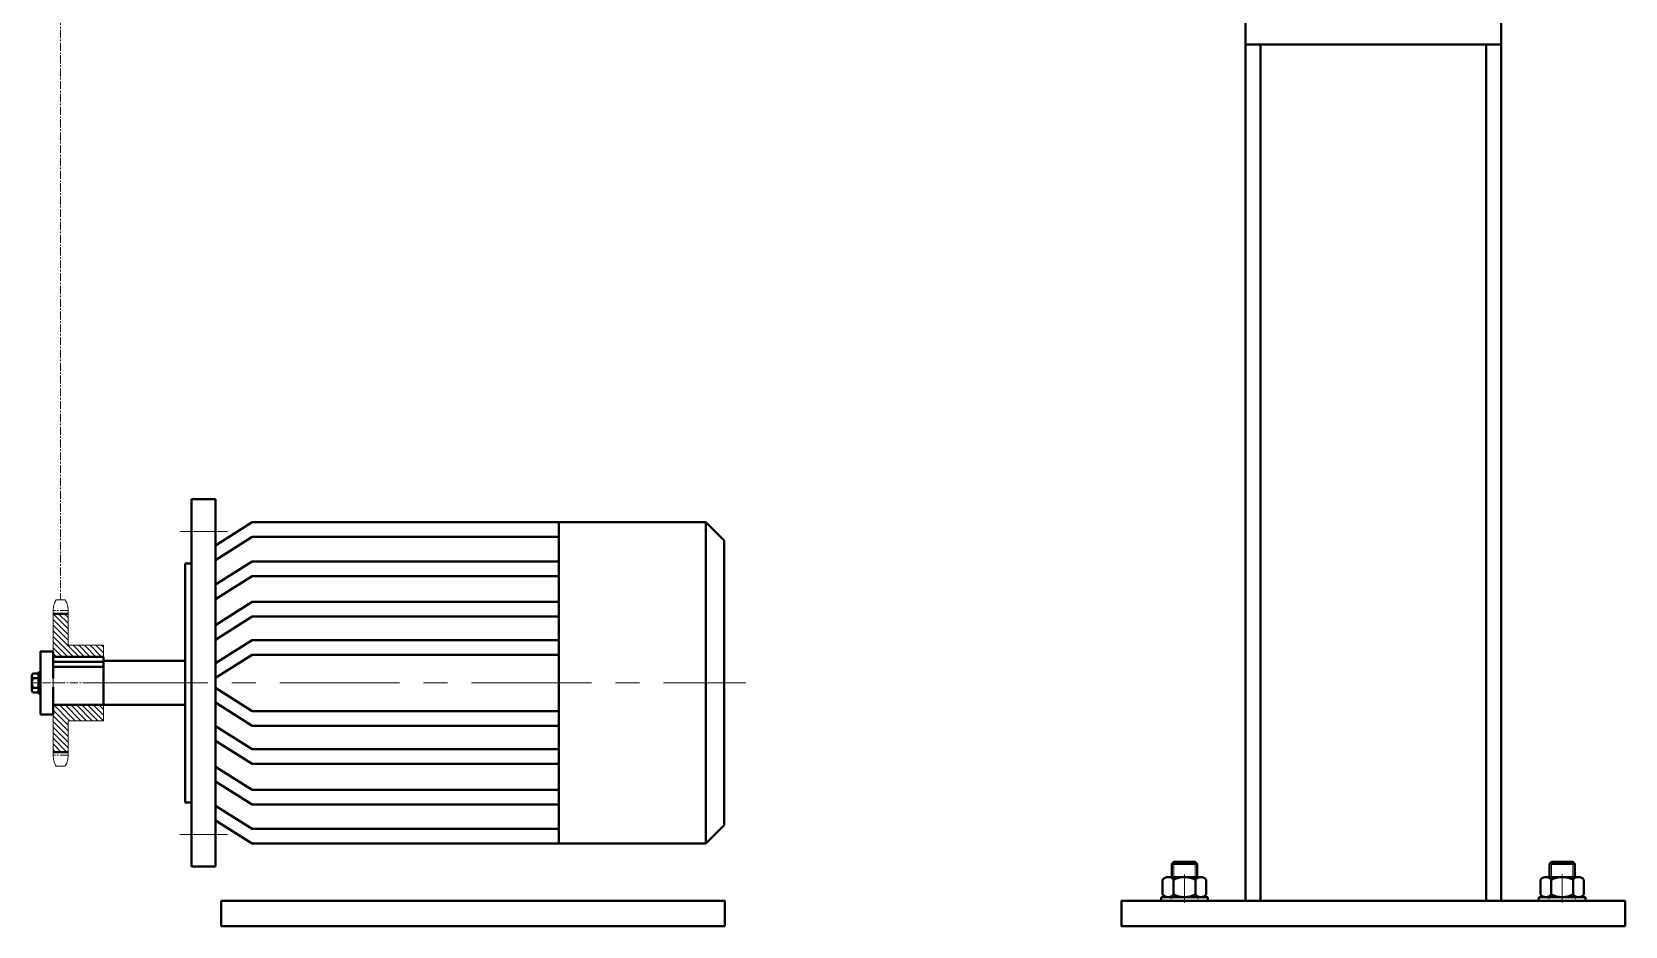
# Model space of a CAD drawing. Header units: millimetres. Extents: x -11382 to 23553, y -372 to 10786.
# Drawn here: x -4518 to -3253, y 2942 to 3652 of the extents above; entities that cross this region are included whole.
import ezdxf

# ---------------------------------------------------------------- set-up
doc = ezdxf.new("R2010")
doc.units = ezdxf.units.MM
doc.header["$LTSCALE"] = 0.2
doc.linetypes.add('CENTER', pattern=[50.8, 31.75, -6.35, 6.35, -6.35])
doc.linetypes.add('HIDDEN', pattern=[9.525, 6.35, -3.175])
for name, color, linetype, lineweight in [('đướng nét đứt', 4, 'HIDDEN', 20), ('đường bao thấy', 7, 'Continuous', 40), ('đường mặt cắt', 160, 'Continuous', 15), ('đường nét mảnh', 220, 'Continuous', 15), ('đường nét tâm', 137, 'CENTER', 15)]:
    doc.layers.add(name, color=color, linetype=linetype, lineweight=lineweight)

# ---------------------------------------------------------------- blocks, each defined once
blk = doc.blocks.new('T10X40')
at = {"layer": 'đường bao thấy'}
for p, q in [((0, 4), (40, 4)), ((0, -4), (0, 4)), ((40, -4), (40, 4)), ((40, -4), (0, -4))]:
    blk.add_line(p, q, dxfattribs=at)

msp = doc.modelspace()

# ---------------------------------------------------------------- hatches: boundary and pattern name
at = {"layer": 'đường mặt cắt'}
h = msp.add_hatch(dxfattribs=at)
h.set_pattern_fill('ANSI31', color=256, angle=90, style=0)
edge = h.paths.add_edge_path()
edge.add_ellipse((-4488.51, 3165.729), major_axis=(-0.424, 0.424), ratio=1, start_angle=45, end_angle=135)
edge.add_line((-4488.51, 3165.129), (-4461.05, 3165.129))
edge.add_line((-4461.05, 3165.129), (-4461.05, 3155.929))
edge.add_line((-4461.05, 3155.929), (-4501.05, 3155.929))
edge.add_line((-4501.05, 3155.929), (-4501.05, 3190.062))
edge.add_line((-4501.05, 3190.062), (-4489.11, 3190.062))
edge.add_line((-4489.11, 3190.062), (-4489.11, 3165.729))
h = msp.add_hatch(dxfattribs=at)
h.set_pattern_fill('ANSI31', color=256, angle=90, style=0)
edge = h.paths.add_edge_path()
edge.add_line((-4501.05, 3117.629), (-4461.05, 3117.629))
edge.add_line((-4461.05, 3117.629), (-4461.05, 3105.129))
edge.add_line((-4461.05, 3105.129), (-4488.51, 3105.129))
edge.add_ellipse((-4488.51, 3104.529), major_axis=(0.424, 0.424), ratio=1, start_angle=45, end_angle=135)
edge.add_line((-4489.11, 3104.529), (-4489.11, 3080.196))
edge.add_line((-4489.11, 3080.196), (-4501.05, 3080.196))
edge.add_line((-4501.05, 3080.196), (-4501.05, 3117.629))

# ---------------------------------------------------------------- linework, layer by layer
at = {"layer": 'đướng nét đứt'}
for p, q in [((-4511.05, 3139.329), (-4512.65, 3139.329)), ((-4511.05, 3130.929), (-4512.65, 3130.929)), ((-3613.05, 2965.054), (-3613.05, 2962.054)), ((-3592.05, 2965.054), (-3592.05, 2962.054)), ((-3313.05, 2965.054), (-3313.05, 2962.054)), ((-3292.05, 2965.054), (-3292.05, 2962.054))]:
    msp.add_line(p, q, dxfattribs=at)
at = {"layer": 'đường bao thấy'}
for p, q in [((-3554.049, 3662.054), (-3554.049, 2962.054)), ((-3351.05, 3662.054), (-3351.05, 2962.054)), ((-3542.049, 3642.054), (-3542.049, 2962.054)), ((-3363.05, 3642.054), (-3363.05, 2962.054)), ((-4489.11, 3190.062), (-4501.05, 3190.062)), ((-4501.05, 3155.929), (-4461.05, 3155.929)), ((-4501.05, 3151.9), (-4461.05, 3151.9)), ((-4517.95, 3140.758), (-4517.95, 3129.5)), ((-4517.115, 3142.635), (-4512.65, 3142.635)), ((-4517.115, 3138.882), (-4512.65, 3138.882)), ((-4512.65, 3126.629), (-4512.65, 3143.629)), ((-4511.05, 3143.629), (-4512.65, 3143.629)), ((-4512.65, 3142.635), (-4512.65, 3127.623)), ((-4511.05, 3126.629), (-4511.05, 3143.629)), ((-4517.115, 3131.376), (-4512.65, 3131.376)), ((-4517.115, 3127.623), (-4512.65, 3127.623)), ((-4512.65, 3135.129), (-4511.05, 3136.304)), ((-4512.65, 3133.457), (-4511.05, 3134.631)), ((-4511.05, 3126.629), (-4512.65, 3126.629)), ((-4461.05, 3117.629), (-4501.05, 3117.629)), ((-4489.11, 3080.196), (-4501.05, 3080.196)), ((-3612.55, 2991.599), (-3611.05, 2993.054)), ((-3612.55, 2980.135), (-3612.55, 2991.599)), ((-3592.55, 2991.599), (-3612.55, 2991.599)), ((-3594.05, 2993.054), (-3611.05, 2993.054)), ((-3594.05, 2993.054), (-3592.55, 2991.599)), ((-3592.55, 2981.054), (-3592.55, 2991.599)), ((-3311.05, 2993.054), (-3312.55, 2991.599)), ((-3312.55, 2981.054), (-3312.55, 2991.599)), ((-3312.55, 2991.599), (-3292.55, 2991.599)), ((-3311.05, 2993.054), (-3294.05, 2993.054)), ((-3292.55, 2991.599), (-3294.05, 2993.054)), ((-3292.55, 2980.135), (-3292.55, 2991.599)), ((-3619.87, 2978.829), (-3619.87, 2967.278)), ((-3615.54, 2981.054), (-3589.559, 2981.054)), ((-3611.21, 2978.829), (-3611.21, 2967.278)), ((-3593.89, 2978.829), (-3593.89, 2967.278)), ((-3585.229, 2978.829), (-3585.229, 2967.278)), ((-3319.87, 2978.829), (-3319.87, 2967.278)), ((-3289.559, 2981.054), (-3315.54, 2981.054)), ((-3311.21, 2978.829), (-3311.21, 2967.278)), ((-3293.89, 2978.829), (-3293.89, 2967.278)), ((-3285.229, 2978.829), (-3285.229, 2967.278)), ((-3621.05, 2965.054), (-3584.05, 2965.054)), ((-3621.05, 2965.054), (-3621.05, 2962.054)), ((-3621.05, 2962.054), (-3584.05, 2962.054)), ((-3615.54, 2965.054), (-3589.559, 2965.054)), ((-3592.55, 2962.054), (-3612.55, 2962.054)), ((-3584.05, 2965.054), (-3584.05, 2962.054)), ((-3554.049, 2962.054), (-3351.05, 2962.054)), ((-3284.05, 2965.054), (-3321.05, 2965.054)), ((-3321.05, 2965.054), (-3321.05, 2962.054)), ((-3284.05, 2962.054), (-3321.05, 2962.054)), ((-3289.559, 2965.054), (-3315.54, 2965.054)), ((-3312.55, 2962.054), (-3292.55, 2962.054)), ((-3284.05, 2965.054), (-3284.05, 2962.054))]:
    msp.add_line(p, q, dxfattribs=at)
at = {"layer": 'đường bao thấy', "ltscale": 3}
for p, q in [((-4391.05, 3280.962), (-4391.05, 2989.296)), ((-4372.091, 3280.962), (-4391.05, 3280.962)), ((-4372.091, 2989.296), (-4372.091, 3280.962)), ((-4342.925, 3262.733), (-4372.091, 3244.37)), ((-4342.925, 3262.733), (-4372.091, 3244.37)), ((-4342.925, 3262.733), (-4099.383, 3262.733)), ((-4099.383, 3262.733), (-4099.383, 3007.525)), ((-3982.716, 3262.733), (-4099.383, 3262.733)), ((-3982.716, 3262.733), (-3968.133, 3248.15)), ((-3982.716, 3262.733), (-3982.716, 3007.525)), ((-4342.925, 3251.067), (-4372.091, 3232.703)), ((-4342.925, 3251.067), (-4099.383, 3251.067)), ((-3968.133, 3248.15), (-3968.133, 3022.108)), ((-4396.154, 3229.921), (-4396.154, 3040.337)), ((-4396.154, 3229.921), (-4391.05, 3229.921)), ((-4342.925, 3231.66), (-4372.091, 3213.296)), ((-4342.925, 3231.66), (-4372.091, 3213.296)), ((-4342.925, 3231.66), (-4099.383, 3231.66)), ((-4342.925, 3219.993), (-4372.091, 3201.63)), ((-4342.925, 3219.993), (-4099.383, 3219.993)), ((-4342.925, 3199.458), (-4372.091, 3181.094)), ((-4342.925, 3199.458), (-4372.091, 3181.094)), ((-4342.925, 3199.458), (-4099.383, 3199.458)), ((-4342.925, 3187.791), (-4372.091, 3169.427)), ((-4342.925, 3187.791), (-4099.383, 3187.791)), ((-4342.925, 3169.113), (-4372.091, 3150.75)), ((-4342.925, 3169.113), (-4372.091, 3150.75)), ((-4342.925, 3169.113), (-4099.383, 3169.113)), ((-4396.154, 3152.629), (-4461.05, 3152.629)), ((-4461.05, 3152.629), (-4461.05, 3117.629)), ((-4342.925, 3157.446), (-4372.091, 3139.083)), ((-4342.925, 3157.446), (-4099.383, 3157.446)), ((-4342.925, 3112.812), (-4372.091, 3131.175)), ((-4396.154, 3117.629), (-4461.05, 3117.629)), ((-4342.925, 3101.145), (-4372.091, 3119.508)), ((-4342.925, 3101.145), (-4372.091, 3119.508)), ((-4342.925, 3082.467), (-4372.091, 3100.831)), ((-4342.925, 3112.812), (-4099.383, 3112.812)), ((-4342.925, 3101.145), (-4099.383, 3101.145)), ((-4342.925, 3070.801), (-4372.091, 3089.164)), ((-4342.925, 3070.801), (-4372.091, 3089.164)), ((-4342.925, 3082.467), (-4099.383, 3082.467)), ((-4342.925, 3050.265), (-4372.091, 3068.628)), ((-4342.925, 3070.801), (-4099.383, 3070.801)), ((-4342.925, 3038.598), (-4372.091, 3056.962)), ((-4342.925, 3038.598), (-4372.091, 3056.962)), ((-4342.925, 3050.265), (-4099.383, 3050.265)), ((-4396.154, 3040.337), (-4391.05, 3040.337)), ((-4342.925, 3019.192), (-4372.091, 3037.555)), ((-4342.925, 3038.598), (-4099.383, 3038.598)), ((-4342.925, 3007.525), (-4372.091, 3025.888)), ((-4342.925, 3007.525), (-4372.091, 3025.888)), ((-4342.925, 3007.525), (-4372.091, 3025.888)), ((-4342.925, 3007.525), (-4372.091, 3025.888)), ((-4342.925, 3019.192), (-4099.383, 3019.192)), ((-3982.716, 3007.525), (-3968.133, 3022.108)), ((-4342.925, 3007.525), (-4099.383, 3007.525)), ((-4342.925, 3007.525), (-4099.383, 3007.525)), ((-4099.383, 3007.525), (-3982.716, 3007.525)), ((-4391.05, 2989.296), (-4372.091, 2989.296))]:
    msp.add_line(p, q, dxfattribs=at)
at = {"layer": 'đường bao thấy', "color": 7, "linetype": 'Continuous', "lineweight": 15}
for p, q in [((-4501.05, 3192.38), (-4501.05, 3135.129)), ((-4498.574, 3201.235), (-4491.587, 3201.235)), ((-4489.11, 3165.729), (-4489.11, 3192.38)), ((-4461.05, 3165.129), (-4488.51, 3165.129)), ((-4461.05, 3165.129), (-4461.05, 3135.129)), ((-4501.05, 3077.879), (-4501.05, 3135.129)), ((-4461.05, 3105.129), (-4461.05, 3135.129)), ((-4489.11, 3104.529), (-4489.11, 3077.879)), ((-4461.05, 3105.129), (-4488.51, 3105.129)), ((-4498.574, 3069.024), (-4491.587, 3069.024))]:
    msp.add_line(p, q, dxfattribs=at)
at = {"layer": 'đường bao thấy'}
for points in [[(-3351.05, 3642.054), (-3554.05, 3642.054)], [(-4501.05, 3131.729), (-4501.05, 3110.129), (-4511.05, 3110.129), (-4511.05, 3160.129), (-4501.05, 3160.129), (-4501.05, 3138.529)]]:
    msp.add_lwpolyline(points, dxfattribs=at)
for points in [[(-3967.506, 2942.054), (-4367.506, 2942.054), (-4367.506, 2962.054), (-3967.506, 2962.054)], [(-3252.55, 2942.054), (-3652.55, 2942.054), (-3652.55, 2962.054), (-3252.55, 2962.054)]]:
    msp.add_lwpolyline(points, close=True, dxfattribs=at)
at = {"layer": 'đường bao thấy', "color": 7, "linetype": 'Continuous', "lineweight": 15}
for centre, start, end in [((-4488.51, 3165.729), 180, 270), ((-4488.51, 3104.529), 90, 180)]:
    msp.add_arc(centre, 0.6, start, end, dxfattribs=at)
at = {"layer": 'đường bao thấy'}
for centre, radius, start, end in [((-4515.425, 3140.758), 2.525, 131.992528, 228.007472), ((-4509.105, 3135.129), 8.845, 154.895303, 205.104697), ((-4515.425, 3129.5), 2.525, 131.992528, 228.007472), ((-3615.54, 2975.727), 5.327, 90, 144.383861), ((-3615.54, 2975.727), 5.327, 35.616139, 55.84641), ((-3602.55, 2963.085), 17.969, 61.18713, 118.81287), ((-3589.559, 2975.727), 5.327, 35.616139, 144.383861), ((-3315.54, 2975.727), 5.327, 35.616139, 144.383861), ((-3302.55, 2963.085), 17.969, 61.18713, 118.81287), ((-3289.559, 2975.727), 5.327, 124.15359, 144.383861), ((-3289.559, 2975.727), 5.327, 35.616139, 90), ((-3615.54, 2970.38), 5.327, 215.616139, 324.383861), ((-3602.55, 2983.023), 17.969, 241.18713, 298.81287), ((-3589.559, 2970.38), 5.327, 215.616139, 324.383861), ((-3315.54, 2970.38), 5.327, 215.616139, 324.383861), ((-3302.55, 2983.023), 17.969, 241.18713, 298.81287), ((-3289.559, 2970.38), 5.327, 215.616139, 324.383861)]:
    msp.add_arc(centre, radius, start, end, dxfattribs=at)
at = {"layer": 'đường bao thấy', "color": 7, "linetype": 'Continuous', "lineweight": 15}
for points in [[(-4501.05, 3192.38), (-4501.05, 3192.813), (-4501.034, 3193.286), (-4500.992, 3193.799)], [(-4489.168, 3193.799), (-4489.127, 3193.287), (-4489.11, 3192.814), (-4489.11, 3192.38)], [(-4501.05, 3077.879), (-4501.05, 3077.445), (-4501.034, 3076.972), (-4500.992, 3076.459)], [(-4489.168, 3076.459), (-4489.127, 3076.971), (-4489.11, 3077.444), (-4489.11, 3077.879)]]:
    msp.add_open_spline(points, degree=3, dxfattribs=at)
for points in [[(-4500.992, 3193.799), (-4500.879, 3195.197), (-4500.608, 3196.511), (-4499.997, 3198.373), (-4499.758, 3198.976), (-4499.212, 3200.142), (-4498.908, 3200.7), (-4498.574, 3201.235)], [(-4491.587, 3201.235), (-4490.918, 3200.166), (-4490.377, 3199.017), (-4489.763, 3197.157), (-4489.591, 3196.512), (-4489.322, 3195.179), (-4489.225, 3194.498), (-4489.168, 3193.799)], [(-4500.992, 3076.459), (-4500.879, 3075.061), (-4500.608, 3073.747), (-4499.997, 3071.885), (-4499.758, 3071.282), (-4499.212, 3070.116), (-4498.908, 3069.558), (-4498.574, 3069.024)], [(-4491.587, 3069.024), (-4490.918, 3070.092), (-4490.377, 3071.241), (-4489.763, 3073.101), (-4489.591, 3073.746), (-4489.322, 3075.079), (-4489.225, 3075.761), (-4489.168, 3076.459)]]:
    msp.add_open_spline(points, degree=3, knots=[0, 0, 0, 0, 0.5, 0.5, 0.75, 0.75, 1, 1, 1, 1], dxfattribs=at)
at = {"layer": 'đường mặt cắt'}
for p, q in [((-3602.55, 2983.054), (-3602.55, 2963.054)), ((-3302.55, 2983.054), (-3302.55, 2963.054)), ((-3602.55, 2966.554), (-3602.55, 2960.554)), ((-3302.55, 2966.554), (-3302.55, 2960.554))]:
    msp.add_line(p, q, dxfattribs=at)
at = {"layer": 'đường nét mảnh'}
for p, q in [((-3611.05, 2981.054), (-3611.05, 2993.054)), ((-3594.05, 2981.054), (-3594.05, 2993.054)), ((-3311.05, 2981.054), (-3311.05, 2993.054)), ((-3294.05, 2981.054), (-3294.05, 2993.054))]:
    msp.add_line(p, q, dxfattribs=at)
at = {"layer": 'đường nét tâm'}
for p, q in [((-4495.08, 3805.948), (-4495.08, 3201.235)), ((-4489.111, 3192.576), (-4501.049, 3192.576)), ((-4493.107, 3135.129), (-4517.95, 3135.129)), ((-4461.05, 3135.129), (-4501.05, 3135.129)), ((-4461.05, 3135.129), (-4501.05, 3135.129)), ((-4489.111, 3077.682), (-4501.049, 3077.682))]:
    msp.add_line(p, q, dxfattribs=at)
at = {"layer": 'đường nét tâm', "ltscale": 15}
for p, q in [((-4400.529, 3255.442), (-4362.612, 3255.442)), ((-4473.498, 3135.129), (-3951.022, 3135.129)), ((-4400.529, 3014.817), (-4362.612, 3014.817))]:
    msp.add_line(p, q, dxfattribs=at)

# ---------------------------------------------------------------- block references
at = {"layer": 'đường bao thấy', "xscale": -1}
msp.add_blockref('T10X40', (-4461.05, 3151.929), dxfattribs=at)

doc.saveas('drawing.dxf')
